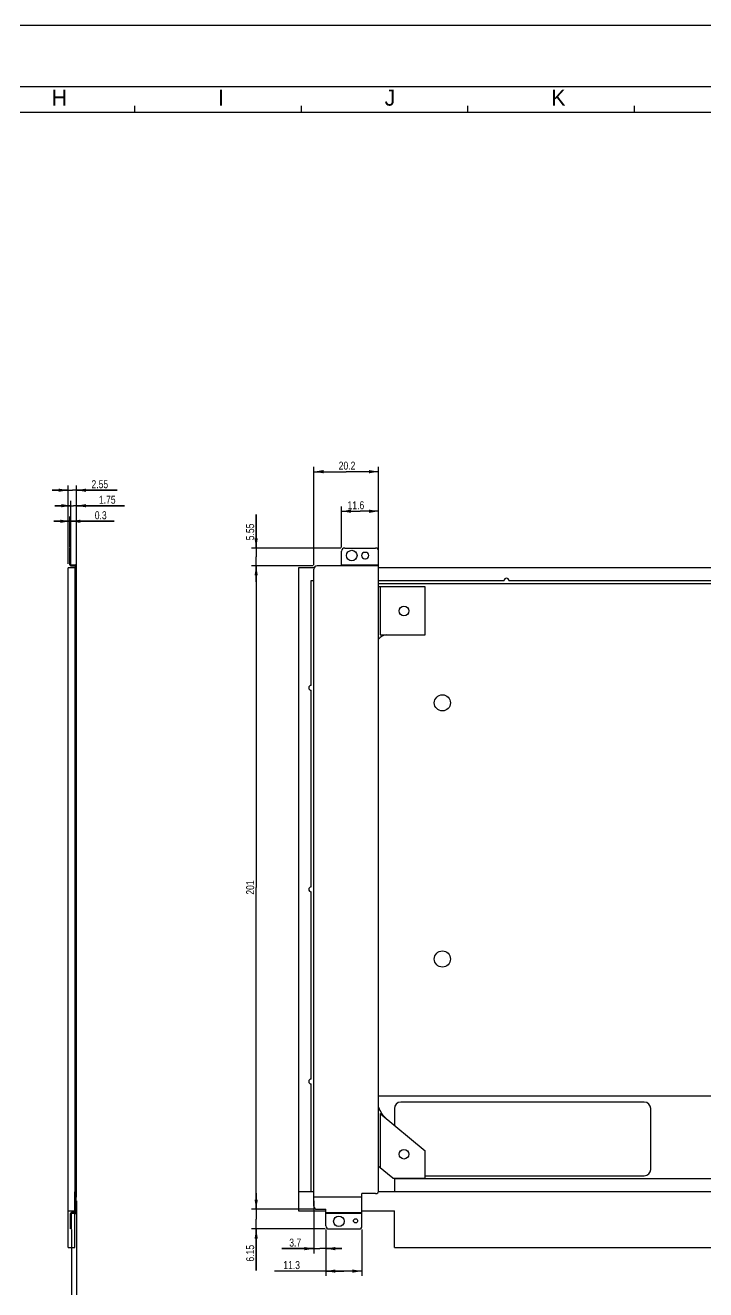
# Model space of a CAD drawing. Header units: millimetres. Extents: x 0 to 841, y 0 to 594.
# Drawn here: x 407.7 to 620.1, y 199 to 594 of the extents above; entities that cross this region are included whole.
import ezdxf

# ---------------------------------------------------------------- set-up
doc = ezdxf.new("R2010")
doc.units = ezdxf.units.MM
doc.header["$LTSCALE"] = 46.255
doc.layers.get('0').update_dxf_attribs({"linetype": 'CONTINUOUS'})
doc.styles.get("Standard").update_dxf_attribs({"font": 'txt', "width": 0.8})
doc.styles.add('TEXTSTYLE_2', font='txt')
doc.dimstyles.new('DIMSTYLE_1', dxfattribs={"dimtxt": 2.5, "dimasz": 3, "dimexe": 1.5, "dimexo": 1.2, "dimtad": 1, "dimdsep": 46, "dimtxsty": 'STANDARD', "dimblk": '_FILLED', "dimblk1": '_FILLED', "dimblk2": '_FILLED', "dimcen": 0.09, "dimazin": 2, "dimtp": 0.01, "dimtm": 0.01, "dimtfac": 1, "dimtofl": 0, "dimtmove": 0, "dimatfit": 3, "dimldrblk": '_FILLED', "dimfxl": 1, "dimtolj": 1, "dimarcsym": 0})

# ---------------------------------------------------------------- blocks, each defined once
blk = doc.blocks.new('_FILLED')
at = {"color": 0, "linetype": 'BYBLOCK'}
blk.add_solid([(0, 0), (-1, 0.17), (-1, -0.17)], dxfattribs=at)
blk = doc.blocks.new('*D3')
at = {"color": 7, "linetype": 'CONTINUOUS'}
for p, q in [((506.37, 430.92), (506.37, 443.71)), ((517.97, 430.92), (517.97, 443.71)), ((506.37, 442.21), (512.17, 442.21)), ((517.97, 442.21), (512.17, 442.21))]:
    blk.add_line(p, q, dxfattribs=at)
at = {"color": 7, "linetype": 'CONTINUOUS', "xscale": 3, "yscale": 3, "zscale": 3, "rotation": 180}
blk.add_blockref('_FILLED', (506.37, 442.21), dxfattribs=at)
at = {"color": 7, "linetype": 'CONTINUOUS', "xscale": 3, "yscale": 3, "zscale": 3}
blk.add_blockref('_FILLED', (517.97, 442.21), dxfattribs=at)
at = {"color": 7, "linetype": 'CONTINUOUS', "insert": (510.87, 445.33), "char_height": 2.5, "width": 8, "attachment_point": 2, "line_spacing_factor": 0.9}
blk.add_mtext('11.6', dxfattribs=at)
blk = doc.blocks.new('*D4')
at = {"color": 7, "linetype": 'CONTINUOUS'}
for p, q in [((497.77, 425.37), (497.77, 456.07)), ((497.77, 454.57), (507.87, 454.57)), ((517.97, 454.57), (507.87, 454.57)), ((517.97, 426.37), (517.97, 456.07))]:
    blk.add_line(p, q, dxfattribs=at)
at = {"color": 7, "linetype": 'CONTINUOUS', "xscale": 3, "yscale": 3, "zscale": 3, "rotation": 180}
blk.add_blockref('_FILLED', (497.77, 454.57), dxfattribs=at)
at = {"color": 7, "linetype": 'CONTINUOUS', "xscale": 3, "yscale": 3, "zscale": 3}
blk.add_blockref('_FILLED', (517.97, 454.57), dxfattribs=at)
at = {"color": 7, "linetype": 'CONTINUOUS', "insert": (508.1, 457.7), "char_height": 2.5, "width": 8, "attachment_point": 2, "line_spacing_factor": 0.9}
blk.add_mtext('20.2', dxfattribs=at)
blk = doc.blocks.new('*D8')
at = {"color": 7, "linetype": 'CONTINUOUS'}
for p, q in [((497.57, 425.17), (478.24, 425.17)), ((479.74, 425.17), (479.74, 324.67)), ((479.74, 224.17), (479.74, 324.67)), ((497.57, 224.17), (478.24, 224.17))]:
    blk.add_line(p, q, dxfattribs=at)
at = {"color": 7, "linetype": 'CONTINUOUS', "xscale": 3, "yscale": 3, "zscale": 3}
for p, rotation in [((479.74, 425.17), 90), ((479.74, 224.17), 270)]:
    blk.add_blockref('_FILLED', p, dxfattribs=dict(at, rotation=rotation))
at = {"color": 7, "linetype": 'CONTINUOUS', "insert": (476.61, 324.67), "char_height": 2.5, "width": 6, "attachment_point": 2, "rotation": 90, "line_spacing_factor": 0.9}
blk.add_mtext('201', dxfattribs=at)
blk = doc.blocks.new('*D9')
at = {"color": 7, "linetype": 'CONTINUOUS'}
for p, q in [((421.58, 439.08), (416.58, 439.08)), ((416.58, 439.08), (421.73, 439.08)), ((421.58, 430.92), (421.58, 440.58)), ((435.36, 439.08), (421.73, 439.08)), ((421.88, 429.57), (421.88, 440.58)), ((421.88, 439.08), (435.36, 439.08))]:
    blk.add_line(p, q, dxfattribs=at)
at = {"color": 7, "linetype": 'CONTINUOUS', "xscale": 3, "yscale": 3, "zscale": 3}
blk.add_blockref('_FILLED', (421.58, 439.08), dxfattribs=at)
at = {"color": 7, "linetype": 'CONTINUOUS', "xscale": 3, "yscale": 3, "zscale": 3, "rotation": 180}
blk.add_blockref('_FILLED', (421.88, 439.08), dxfattribs=at)
at = {"color": 7, "linetype": 'CONTINUOUS', "insert": (429.36, 442.21), "char_height": 2.5, "width": 6, "attachment_point": 1, "line_spacing_factor": 0.9}
blk.add_mtext('0.3', dxfattribs=at)
blk = doc.blocks.new('*D10')
at = {"color": 7, "linetype": 'CONTINUOUS'}
for p, q in [((421.08, 425.74), (421.08, 450.27)), ((423.63, 425.37), (423.63, 450.27)), ((421.08, 448.77), (416.08, 448.77)), ((416.08, 448.77), (422.36, 448.77)), ((436.33, 448.77), (422.36, 448.77)), ((423.63, 448.77), (436.33, 448.77))]:
    blk.add_line(p, q, dxfattribs=at)
at = {"color": 7, "linetype": 'CONTINUOUS', "xscale": 3, "yscale": 3, "zscale": 3}
blk.add_blockref('_FILLED', (421.08, 448.77), dxfattribs=at)
at = {"color": 7, "linetype": 'CONTINUOUS', "xscale": 3, "yscale": 3, "zscale": 3, "rotation": 180}
blk.add_blockref('_FILLED', (423.63, 448.77), dxfattribs=at)
at = {"color": 7, "linetype": 'CONTINUOUS', "insert": (428.33, 451.9), "char_height": 2.5, "width": 8, "attachment_point": 1, "line_spacing_factor": 0.9}
blk.add_mtext('2.55', dxfattribs=at)
blk = doc.blocks.new('*D11')
at = {"color": 7, "linetype": 'CONTINUOUS'}
for p, q in [((421.88, 443.93), (416.88, 443.93)), ((416.88, 443.93), (422.76, 443.93)), ((421.88, 430.92), (421.88, 445.43)), ((438.65, 443.93), (422.76, 443.93)), ((423.63, 425.37), (423.63, 445.43)), ((423.63, 443.93), (438.65, 443.93))]:
    blk.add_line(p, q, dxfattribs=at)
at = {"color": 7, "linetype": 'CONTINUOUS', "xscale": 3, "yscale": 3, "zscale": 3}
blk.add_blockref('_FILLED', (421.88, 443.93), dxfattribs=at)
at = {"color": 7, "linetype": 'CONTINUOUS', "xscale": 3, "yscale": 3, "zscale": 3, "rotation": 180}
blk.add_blockref('_FILLED', (423.63, 443.93), dxfattribs=at)
at = {"color": 7, "linetype": 'CONTINUOUS', "insert": (430.65, 447.06), "char_height": 2.5, "width": 8, "attachment_point": 1, "line_spacing_factor": 0.9}
blk.add_mtext('1.75', dxfattribs=at)
blk = doc.blocks.new('*D12')
at = {"color": 7, "linetype": 'CONTINUOUS'}
for p, q in [((423.63, 226.77), (423.63, 190.73)), ((422.13, 217.82), (422.13, 190.73)), ((422.13, 192.23), (417.13, 192.23)), ((417.13, 192.23), (422.88, 192.23)), ((434.79, 192.23), (422.88, 192.23)), ((423.63, 192.23), (434.79, 192.23))]:
    blk.add_line(p, q, dxfattribs=at)
at = {"color": 7, "linetype": 'CONTINUOUS', "xscale": 3, "yscale": 3, "zscale": 3}
blk.add_blockref('_FILLED', (422.13, 192.23), dxfattribs=at)
at = {"color": 7, "linetype": 'CONTINUOUS', "xscale": 3, "yscale": 3, "zscale": 3, "rotation": 180}
blk.add_blockref('_FILLED', (423.63, 192.23), dxfattribs=at)
at = {"color": 7, "linetype": 'CONTINUOUS', "insert": (428.79, 195.35), "char_height": 2.5, "width": 6, "attachment_point": 1, "line_spacing_factor": 0.9}
blk.add_mtext('1.5', dxfattribs=at)
blk = doc.blocks.new('*D20')
at = {"color": 7, "linetype": 'CONTINUOUS'}
for p, q in [((497.77, 226.77), (497.77, 210.38)), ((501.47, 217.82), (501.47, 210.38)), ((497.77, 211.88), (487.79, 211.88)), ((487.79, 211.88), (499.62, 211.88)), ((506.47, 211.88), (499.62, 211.88)), ((501.47, 211.88), (506.47, 211.88))]:
    blk.add_line(p, q, dxfattribs=at)
at = {"color": 7, "linetype": 'CONTINUOUS', "xscale": 3, "yscale": 3, "zscale": 3}
blk.add_blockref('_FILLED', (497.77, 211.88), dxfattribs=at)
at = {"color": 7, "linetype": 'CONTINUOUS', "xscale": 3, "yscale": 3, "zscale": 3, "rotation": 180}
blk.add_blockref('_FILLED', (501.47, 211.88), dxfattribs=at)
at = {"color": 7, "linetype": 'CONTINUOUS', "insert": (493.79, 215.01), "char_height": 2.5, "width": 6, "attachment_point": 3, "line_spacing_factor": 0.9}
blk.add_mtext('3.7', dxfattribs=at)
blk = doc.blocks.new('*D21')
at = {"color": 7, "linetype": 'CONTINUOUS'}
for p, q in [((501.47, 217.82), (501.47, 203.36)), ((512.77, 217.82), (512.77, 203.36)), ((507.12, 204.86), (485.41, 204.86)), ((501.47, 204.86), (507.12, 204.86)), ((512.77, 204.86), (507.12, 204.86))]:
    blk.add_line(p, q, dxfattribs=at)
at = {"color": 7, "linetype": 'CONTINUOUS', "xscale": 3, "yscale": 3, "zscale": 3, "rotation": 180}
blk.add_blockref('_FILLED', (501.47, 204.86), dxfattribs=at)
at = {"color": 7, "linetype": 'CONTINUOUS', "xscale": 3, "yscale": 3, "zscale": 3}
blk.add_blockref('_FILLED', (512.77, 204.86), dxfattribs=at)
at = {"color": 7, "linetype": 'CONTINUOUS', "insert": (493.41, 207.99), "char_height": 2.5, "width": 8, "attachment_point": 3, "line_spacing_factor": 0.9}
blk.add_mtext('11.3', dxfattribs=at)
blk = doc.blocks.new('*D27')
at = {"color": 7, "linetype": 'CONTINUOUS'}
for p, q in [((479.73, 430.72), (479.73, 441.14)), ((479.73, 441.14), (479.73, 427.94)), ((506.17, 430.72), (478.23, 430.72)), ((479.73, 420.17), (479.73, 427.94)), ((497.57, 425.17), (478.23, 425.17)), ((479.73, 425.17), (479.73, 420.17))]:
    blk.add_line(p, q, dxfattribs=at)
at = {"color": 7, "linetype": 'CONTINUOUS', "xscale": 3, "yscale": 3, "zscale": 3}
for p, rotation in [((479.73, 430.72), 270), ((479.73, 425.17), 90)]:
    blk.add_blockref('_FILLED', p, dxfattribs=dict(at, rotation=rotation))
at = {"color": 7, "linetype": 'CONTINUOUS', "insert": (476.61, 433.14), "char_height": 2.5, "width": 8, "attachment_point": 1, "rotation": 90, "line_spacing_factor": 0.9}
blk.add_mtext('5.55', dxfattribs=at)
blk = doc.blocks.new('*D28')
at = {"color": 7, "linetype": 'CONTINUOUS'}
for p, q in [((479.74, 224.17), (479.74, 229.17)), ((479.74, 229.17), (479.74, 221.09)), ((497.57, 224.17), (478.24, 224.17)), ((501.27, 218.02), (478.24, 218.02)), ((479.74, 205.04), (479.74, 221.09)), ((479.74, 218.02), (479.74, 205.04))]:
    blk.add_line(p, q, dxfattribs=at)
at = {"color": 7, "linetype": 'CONTINUOUS', "xscale": 3, "yscale": 3, "zscale": 3}
for p, rotation in [((479.74, 224.17), 270), ((479.74, 218.02), 90)]:
    blk.add_blockref('_FILLED', p, dxfattribs=dict(at, rotation=rotation))
at = {"color": 7, "linetype": 'CONTINUOUS', "insert": (476.61, 213.04), "char_height": 2.5, "width": 8, "attachment_point": 3, "rotation": 90, "line_spacing_factor": 0.9}
blk.add_mtext('6.15', dxfattribs=at)

msp = doc.modelspace()

# ---------------------------------------------------------------- linework, layer by layer
at = {"color": 7, "linetype": 'CONTINUOUS'}
for p, q in [((0, 594), (841, 594)), ((16.342, 574.885), (819.342, 574.885)), ((441.842, 566.885), (441.842, 568.885)), ((493.842, 566.885), (493.842, 568.885)), ((545.842, 566.885), (545.842, 568.885)), ((597.842, 566.885), (597.842, 568.885)), ((25.842, 566.885), (809.342, 566.885)), ((421.582, 425.467), (421.582, 430.717)), ((421.582, 430.717), (421.882, 430.717)), ((421.882, 425.467), (421.882, 430.717)), ((507.367, 430.717), (516.967, 430.717)), ((421.882, 429.717), (421.582, 429.717)), ((506.367, 425.167), (506.367, 429.717)), ((513.867, 429.367), (513.667, 429.367)), ((513.667, 427.367), (513.867, 427.367)), ((517.967, 230.067), (517.967, 429.717)), ((421.082, 212.264), (421.082, 424.544)), ((423.082, 424.544), (421.082, 424.544)), ((421.882, 425.467), (423.332, 425.467)), ((421.882, 425.167), (423.632, 425.167)), ((423.082, 424.544), (423.082, 229.639)), ((423.332, 418.767), (423.332, 425.167)), ((423.632, 424.167), (423.332, 424.167)), ((423.632, 227.967), (423.632, 425.167)), ((492.9, 424.544), (492.9, 223.639)), ((497.843, 424.544), (492.9, 424.544)), ((497.767, 225.167), (497.767, 424.167)), ((517.967, 425.167), (498.767, 425.167)), ((506.367, 425.467), (517.967, 425.467)), ((757.767, 424.544), (517.967, 424.544)), ((423.332, 418.767), (423.432, 418.767)), ((423.432, 418.567), (423.432, 418.767)), ((496.9, 387.814), (496.9, 420.544)), ((496.9, 420.544), (497.767, 420.544)), ((517.967, 420.544), (557.12, 420.544)), ((757.767, 419.549), (517.967, 419.549)), ((558.62, 420.544), (637.117, 420.544)), ((423.082, 418.567), (423.432, 418.567)), ((423.332, 228.267), (423.332, 418.567)), ((532.467, 418.567), (517.967, 418.567)), ((518.467, 418.567), (518.467, 403.567)), ((532.467, 403.567), (532.467, 418.567)), ((423.332, 413.567), (423.082, 413.567)), ((518.467, 403.567), (532.467, 403.567)), ((496.9, 324.842), (496.9, 386.314)), ((496.9, 264.842), (496.9, 323.342)), ((496.9, 229.639), (496.9, 263.342)), ((517.967, 259.639), (757.767, 259.639)), ((600.883, 257.639), (524.883, 257.639)), ((423.082, 256.439), (423.332, 256.439)), ((423.332, 253.598), (423.432, 253.598)), ((423.332, 253.337), (423.432, 253.337)), ((423.432, 253.337), (423.432, 253.598)), ((518.467, 254.128), (518.467, 237.157)), ((518.467, 254.128), (532.467, 242.38)), ((522.883, 255.639), (522.883, 250.422)), ((602.883, 236.639), (602.883, 255.639)), ((423.332, 252.609), (423.082, 252.609)), ((532.467, 233.867), (532.467, 242.38)), ((522.388, 233.867), (517.967, 237.577)), ((423.082, 233.867), (423.332, 233.867)), ((522.388, 233.867), (532.467, 233.867)), ((522.883, 233.634), (522.883, 229.639)), ((752.833, 233.634), (522.883, 233.634)), ((532.467, 234.639), (600.883, 234.639)), ((423.082, 229.639), (423.182, 229.639)), ((423.182, 223.117), (423.182, 229.639)), ((497.767, 229.639), (492.9, 229.639)), ((757.872, 229.639), (517.861, 229.639)), ((423.332, 228.267), (423.232, 228.267)), ((423.232, 223.117), (423.232, 228.267)), ((423.232, 225.167), (423.532, 225.167)), ((423.632, 227.967), (423.532, 227.967)), ((423.532, 223.117), (423.532, 227.967)), ((512.767, 227.967), (497.767, 227.967)), ((512.767, 219.017), (512.767, 229.067)), ((516.967, 229.067), (512.767, 229.067)), ((421.082, 223.639), (423.182, 223.639)), ((421.832, 218.017), (421.832, 222.817)), ((423.232, 223.117), (422.132, 223.117)), ((423.232, 222.817), (422.132, 222.817)), ((422.132, 218.017), (422.132, 222.817)), ((423.182, 212.264), (423.182, 222.817)), ((423.532, 224.167), (423.232, 224.167)), ((492.9, 223.639), (501.467, 223.639)), ((498.767, 224.167), (501.467, 224.167)), ((501.467, 219.017), (501.467, 224.167)), ((501.467, 223.117), (512.767, 223.117)), ((512.767, 222.817), (501.467, 222.817)), ((512.767, 223.639), (522.883, 223.639)), ((522.883, 212.264), (522.883, 223.639)), ((421.832, 219.017), (422.132, 219.017)), ((422.132, 218.017), (421.832, 218.017)), ((502.467, 218.017), (511.767, 218.017)), ((421.082, 212.264), (423.182, 212.264)), ((522.883, 212.264), (752.833, 212.264))]:
    msp.add_line(p, q, dxfattribs=at)
for centre, radius in [((509.567, 428.367), 1.65), ((525.867, 411.067), 1.5), ((537.87, 382.344), 2.52), ((537.87, 302.344), 2.52), ((525.867, 241.367), 1.5), ((505.567, 220.417), 1.65), ((510.767, 220.567), 0.65)]:
    msp.add_circle(centre, radius, dxfattribs=at)
for centre, radius, start, end in [((507.367, 429.717), 1, 90, 180), ((516.967, 429.717), 1, 0, 90), ((513.667, 428.367), 1, 90, 270), ((513.867, 428.367), 1, 270, 90), ((421.882, 425.467), 0.3, 180, 270), ((423.332, 425.167), 0.3, 0, 90), ((498.767, 424.167), 1, 90, 180), ((557.87, 420.544), 0.75, 0, 180), ((520.467, 400.567), 3, 90, 146.92454), ((496.9, 387.064), 0.75, 90, 270), ((496.9, 324.092), 0.75, 90, 270), ((496.9, 264.092), 0.75, 90, 270), ((524.883, 255.639), 2, 90, 180), ((600.883, 255.639), 2, 0, 90), ((525.467, 258.697), 8, 199.43122, 230), ((600.883, 236.639), 2, 270, 360), ((516.967, 230.067), 1, 270, 360), ((498.767, 225.167), 1, 180, 270), ((422.132, 222.817), 0.3, 90, 180), ((423.232, 223.117), 0.3, 270, 360), ((502.467, 219.017), 1, 180, 270), ((511.767, 219.017), 1, 270, 360)]:
    msp.add_arc(centre, radius, start, end, dxfattribs=at)

# ---------------------------------------------------------------- texts
at = {"color": 7, "linetype": 'CONTINUOUS', "char_height": 5, "width": 5, "attachment_point": 1, "line_spacing_factor": 0.9, "style": 'TEXTSTYLE_2'}
for s, insert in [('H', (415.842, 573.885)), ('I', (467.842, 573.885)), ('J', (519.842, 573.885)), ('K', (571.842, 573.885))]:
    msp.add_mtext(s, dxfattribs=dict(at, insert=insert))

# ---------------------------------------------------------------- dimensions: what is measured, and where the dimension line sits
at = {"color": 7, "linetype": 'CONTINUOUS'}
for base, p1, p2, picture, middle in [((517.967, 454.571), (497.767, 424.167), (517.967, 425.167), '*D4', (508.099, 454.571)), ((423.632, 448.771), (421.082, 424.544), (423.632, 424.167), '*D10', (432.393, 448.771)), ((423.632, 443.934), (421.882, 429.717), (423.632, 424.167), '*D11', (434.961, 443.934)), ((421.882, 439.081), (421.582, 429.717), (421.882, 428.367), '*D9', (432.425, 439.081)), ((423.632, 192.227), (422.132, 219.017), (423.632, 227.967), '*D12', (432.102, 192.227)), ((501.467, 211.883), (497.767, 227.967), (501.467, 219.017), '*D20', (490.795, 211.883)), ((512.767, 204.86), (501.467, 219.017), (512.767, 219.017), '*D21', (489.723, 204.86))]:
    dim = msp.add_linear_dim(base=base, p1=p1, p2=p2, dimstyle='DIMSTYLE_1', dxfattribs=at)
    dim.commit()
    dim.dimension.update_dxf_attribs({"geometry": picture, "text_midpoint": middle, "dimtype": 160})
for base, p1, p2, angle, picture, middle in [((506.367, 442.207), (517.967, 429.717), (506.367, 429.717), 180, '*D3', (511.124, 442.207)), ((479.734, 425.167), (507.367, 430.717), (498.767, 425.167), 270, '*D27', (479.734, 437.201)), ((479.736, 224.167), (498.767, 425.167), (498.767, 224.167), 270, '*D8', (479.736, 324.417)), ((479.736, 224.167), (502.467, 218.017), (498.767, 224.167), 90, '*D28', (479.736, 209.099))]:
    dim = msp.add_linear_dim(base=base, p1=p1, p2=p2, angle=angle, dimstyle='DIMSTYLE_1', dxfattribs=at)
    dim.commit()
    dim.dimension.update_dxf_attribs({"geometry": picture, "text_midpoint": middle, "dimtype": 160})

doc.saveas('drawing.dxf')
